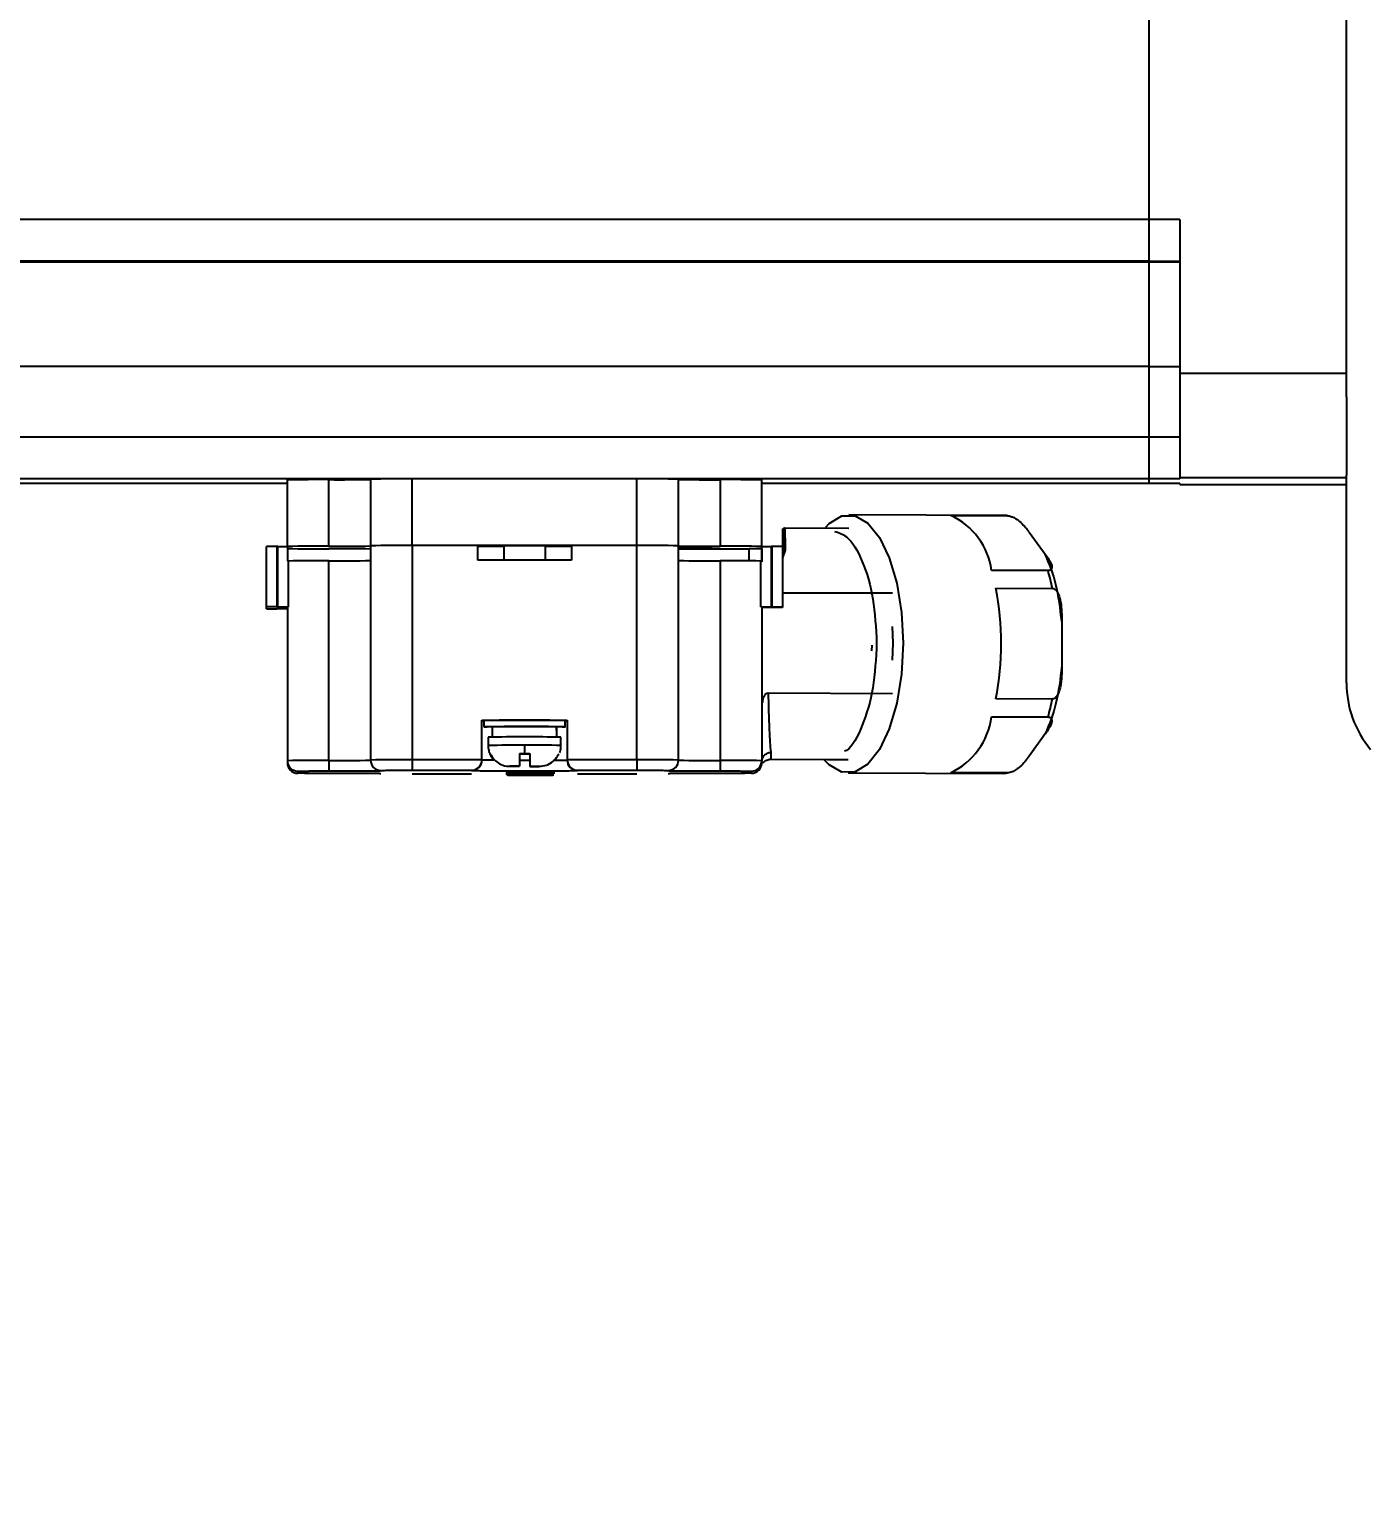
# Model space of a CAD drawing. Header units: millimetres. Extents: x 415 to 2018, y 500 to 823.
# Drawn here: x 1147.19 to 1153.63, y 707.58 to 714.65 of the extents above; entities that cross this region are included whole.
import ezdxf

# ---------------------------------------------------------------- set-up
doc = ezdxf.new("R2010")
doc.units = ezdxf.units.MM
doc.header["$PDSIZE"] = -1
doc.layers.get('Defpoints').update_dxf_attribs({"lineweight": 18})
doc.dimstyles.new('ISO-25', dxfattribs={"dimtxt": 2.5, "dimasz": 2.5, "dimexe": 1.25, "dimexo": 0.625, "dimtad": 1, "dimtoh": 1, "dimlfac": 10, "dimtxsty": 'Standard', "dimcen": 2.5, "dimadec": 0, "dimazin": 0, "dimtfac": 1, "dimtmove": 0, "dimatfit": 3, "dimfxl": 1, "dimarcsym": 0})

# ---------------------------------------------------------------- blocks, each defined once
blk = doc.blocks.new('*D61')
at = {"color": 0, "lineweight": -2}
for p, q in [((1155.0927, 764.1055), (1130.1176, 764.1055)), ((1131.3676, 761.6055), (1131.3676, 687.4273)), ((1153.7427, 684.9273), (1130.1176, 684.9273))]:
    blk.add_line(p, q, dxfattribs=at)
at = {"color": 0}
for points in [[(1130.951, 761.6055), (1131.7843, 761.6055), (1131.3676, 764.1055)], [(1130.951, 687.4273), (1131.7843, 687.4273), (1131.3676, 684.9273)]]:
    blk.add_solid(points, dxfattribs=at)
at = {"layer": 'Defpoints', "color": 0}
for p in [(1155.7177, 764.1055), (1131.3676, 684.9273), (1154.3677, 684.9273)]:
    blk.add_point(p, dxfattribs=at)
at = {"color": 0, "insert": (1129.4926, 724.5164), "char_height": 2.5, "width": 9.642857, "attachment_point": 5, "rotation": 90}
blk.add_mtext('\\A1;1021', dxfattribs=at)

msp = doc.modelspace()

# ---------------------------------------------------------------- linework, layer by layer
at = {"color": 161, "linetype": 'Continuous', "lineweight": 25, "true_color": 0x67adff}
for p, q in [((1153.5177, 712.8827), (1153.5177, 718.1099)), ((1152.5677, 717.2563), (1152.5677, 713.7364)), ((1152.5677, 713.7364), (1143.8377, 713.7364)), ((1152.5677, 713.7364), (1152.5677, 713.5351)), ((1152.7177, 713.7364), (1152.5677, 713.7364)), ((1152.7177, 713.7364), (1152.7177, 712.9964)), ((1152.5677, 713.5351), (1143.8377, 713.5351)), ((1143.8377, 713.533), (1152.5677, 713.533)), ((1152.5677, 713.5351), (1152.5677, 713.533)), ((1152.5677, 713.5351), (1152.7177, 713.5351)), ((1152.5677, 713.533), (1152.5677, 713.0298)), ((1152.5677, 713.533), (1152.7177, 713.533)), ((1152.5677, 713.0298), (1143.8377, 713.0298)), ((1152.5677, 713.0298), (1152.5677, 712.6898)), ((1152.5677, 713.0298), (1152.7177, 713.0298)), ((1152.7177, 712.9964), (1152.7177, 712.4932)), ((1152.7177, 712.9964), (1153.5177, 712.9964)), ((1153.5177, 712.8827), (1153.5177, 712.507)), ((1152.5677, 712.6898), (1143.8377, 712.6898)), ((1152.5677, 712.6898), (1152.5677, 712.4886)), ((1152.7177, 712.6898), (1152.5677, 712.6898)), ((1148.9653, 712.4886), (1143.8377, 712.4886)), ((1148.4277, 712.4662), (1145.9877, 712.4662)), ((1148.4277, 712.164), (1148.4277, 712.4839)), ((1148.6277, 712.1651), (1148.6277, 712.4851)), ((1148.8277, 712.4873), (1148.8277, 712.1674)), ((1149.0277, 712.1686), (1149.0277, 712.4886)), ((1150.1077, 712.4886), (1149.0277, 712.4886)), ((1150.1077, 712.1686), (1150.1077, 712.4886)), ((1152.5677, 712.4886), (1150.1702, 712.4886)), ((1150.3077, 712.1674), (1150.3077, 712.4873)), ((1150.5077, 712.4851), (1150.5077, 712.1651)), ((1150.7077, 712.164), (1150.7077, 712.4839)), ((1152.5677, 712.4662), (1150.7077, 712.4662)), ((1152.5677, 712.4886), (1152.5677, 712.4662)), ((1152.7177, 712.4886), (1152.5677, 712.4886)), ((1152.7177, 712.4662), (1152.5677, 712.4662)), ((1153.5177, 712.4932), (1152.7177, 712.4932)), ((1152.7177, 712.4932), (1152.7177, 712.4886)), ((1152.7177, 712.4662), (1152.7177, 712.4615)), ((1152.7177, 712.4615), (1153.5177, 712.4615)), ((1153.5177, 711.5084), (1153.5177, 712.507)), ((1150.8077, 712.2511), (1150.8077, 712.1386)), ((1151.1263, 712.251), (1150.8178, 712.2519)), ((1151.8696, 712.3133), (1151.1264, 712.3155)), ((1151.6168, 712.3124), (1151.8887, 712.3116)), ((1151.9925, 712.2323), (1152.0703, 712.1271)), ((1148.3277, 711.8736), (1148.3277, 712.1635)), ((1148.3777, 712.1639), (1148.3777, 711.8739)), ((1148.3828, 712.1639), (1148.3777, 712.1639)), ((1148.3828, 711.8739), (1148.3828, 712.1639)), ((1148.4277, 712.164), (1148.4277, 712.094)), ((1148.8277, 712.1674), (1148.8277, 711.1374)), ((1150.1077, 712.1686), (1149.0277, 712.1686)), ((1149.3427, 712.1686), (1149.0277, 712.1686)), ((1149.0277, 712.1686), (1149.0277, 711.1386)), ((1149.3427, 712.0986), (1149.3427, 712.1686)), ((1149.3427, 712.1653), (1149.4677, 712.1653)), ((1149.4677, 712.1677), (1149.4677, 712.0986)), ((1149.6677, 712.0986), (1149.6677, 712.1677)), ((1149.6677, 712.1653), (1149.7927, 712.1653)), ((1149.7927, 712.1686), (1149.7927, 712.0986)), ((1150.1077, 712.1686), (1149.7927, 712.1686)), ((1150.1077, 711.1386), (1150.1077, 712.1686)), ((1150.3077, 711.1374), (1150.3077, 712.1674)), ((1150.3077, 712.1514), (1150.6476, 712.153)), ((1150.6476, 712.1538), (1150.7076, 712.1538)), ((1150.6476, 712.0948), (1150.6476, 712.1538)), ((1150.7055, 712.1538), (1150.7077, 712.154)), ((1150.7077, 712.153), (1150.7076, 712.1538)), ((1150.7077, 712.094), (1150.7077, 712.164)), ((1150.7077, 712.153), (1150.7077, 712.0908)), ((1150.7527, 712.1639), (1150.7527, 711.8739)), ((1150.7577, 712.1639), (1150.7527, 712.1639)), ((1150.7577, 711.8739), (1150.7577, 712.1639)), ((1150.8077, 712.1635), (1150.8077, 711.8736)), ((1150.8202, 712.1467), (1150.8077, 712.1093)), ((1150.8092, 712.1167), (1150.8152, 712.1422)), ((1148.4318, 712.0941), (1148.4318, 711.8741)), ((1148.6277, 711.1352), (1148.6277, 712.0951)), ((1149.7927, 712.0986), (1149.3427, 712.0986)), ((1150.5077, 712.0951), (1150.5077, 711.1352)), ((1150.7037, 711.8741), (1150.7037, 712.0941)), ((1152.0835, 712.0481), (1151.8116, 712.0489)), ((1150.8077, 711.9419), (1151.3359, 711.9404)), ((1151.8326, 711.9634), (1152.1045, 711.9626)), ((1148.3277, 711.8643), (1148.3277, 711.8736)), ((1148.3777, 711.8739), (1148.3828, 711.8739)), ((1148.3828, 711.864), (1148.3777, 711.864)), ((1148.4277, 711.8739), (1148.4277, 711.1339)), ((1150.7077, 711.8739), (1150.7077, 711.1339)), ((1150.8077, 711.8699), (1150.7077, 711.8702)), ((1150.7527, 711.8739), (1150.7577, 711.8739)), ((1150.8077, 711.8736), (1150.8077, 711.8699)), ((1152.1498, 711.8027), (1152.1498, 711.5901)), ((1151.2362, 711.6897), (1151.2357, 711.6624)), ((1151.3359, 711.4563), (1150.7387, 711.4581)), ((1152.1045, 711.4304), (1151.8326, 711.4312)), ((1151.8116, 711.3451), (1152.0835, 711.3443)), ((1149.3627, 711.3286), (1149.7727, 711.3286)), ((1149.3627, 711.1386), (1149.3627, 711.3286)), ((1149.3627, 711.3271), (1149.3727, 711.3267)), ((1149.3727, 711.3271), (1149.3727, 711.2971)), ((1149.4127, 711.2971), (1149.4127, 711.2476)), ((1149.7207, 711.2971), (1149.7227, 711.2971)), ((1149.7627, 711.2971), (1149.7627, 711.3271)), ((1149.7627, 711.3267), (1149.7727, 711.3271)), ((1149.7727, 711.3286), (1149.7727, 711.1386)), ((1152.0703, 711.2635), (1151.9925, 711.1561)), ((1149.3927, 711.2471), (1149.3927, 711.2071)), ((1149.5677, 711.2082), (1149.5677, 711.1682)), ((1149.7427, 711.2071), (1149.7427, 711.2471)), ((1148.4277, 711.1339), (1148.4277, 711.124)), ((1148.6277, 711.1352), (1148.6277, 711.0848)), ((1148.8277, 711.1374), (1148.8277, 711.1364)), ((1149.0277, 711.1386), (1149.0277, 711.0883)), ((1149.3627, 711.1386), (1149.0277, 711.1386)), ((1149.3627, 711.1371), (1149.3627, 711.1386)), ((1149.4029, 711.167), (1149.4029, 711.1673)), ((1149.5427, 711.1682), (1149.5677, 711.1682)), ((1149.5427, 711.1682), (1149.5427, 711.1076)), ((1149.5677, 711.1661), (1149.5427, 711.1661)), ((1149.5677, 711.1682), (1149.5927, 711.1682)), ((1149.5927, 711.1661), (1149.5677, 711.1661)), ((1149.5927, 711.1682), (1149.5927, 711.1076)), ((1149.7325, 711.1673), (1149.7325, 711.167)), ((1150.1077, 711.1386), (1149.7727, 711.1386)), ((1149.7727, 711.1386), (1149.7727, 711.1371)), ((1150.1077, 711.1386), (1150.1077, 711.0883)), ((1150.3077, 711.1364), (1150.3077, 711.1374)), ((1150.5077, 711.1352), (1150.5077, 711.0848)), ((1150.7077, 711.128), (1150.7077, 711.1339)), ((1150.7077, 711.124), (1150.7077, 711.1251)), ((1150.7506, 711.175), (1150.7512, 711.1411)), ((1150.7514, 711.1411), (1151.0233, 711.1403)), ((1151.0238, 711.1403), (1151.123, 711.14)), ((1148.4777, 711.074), (1148.4777, 711.0839)), ((1148.8777, 711.0864), (1148.8777, 711.0874)), ((1149.0277, 711.0883), (1149.3127, 711.0883)), ((1149.3127, 711.0696), (1149.0277, 711.0696)), ((1149.3127, 711.0883), (1149.3127, 711.0871)), ((1149.4868, 711.0759), (1149.4824, 711.0758)), ((1149.4824, 711.0658), (1149.4824, 711.0758)), ((1149.487, 711.083), (1149.4868, 711.083)), ((1149.4868, 711.083), (1149.4868, 711.073)), ((1149.7037, 711.073), (1149.4868, 711.073)), ((1149.4868, 711.073), (1149.4868, 711.0727)), ((1149.4868, 711.0727), (1149.6286, 711.0727)), ((1149.4868, 711.0727), (1149.4868, 711.0719)), ((1149.4868, 711.0719), (1149.4868, 711.0718)), ((1149.4868, 711.0718), (1149.704, 711.0718)), ((1149.7037, 711.0678), (1149.4868, 711.0678)), ((1149.4868, 711.0678), (1149.4868, 711.0675)), ((1149.4868, 711.0675), (1149.6286, 711.0675)), ((1149.4868, 711.0668), (1149.4868, 711.0667)), ((1149.4868, 711.0667), (1149.704, 711.0667)), ((1149.4869, 711.0645), (1149.4869, 711.064)), ((1149.4869, 711.064), (1149.5247, 711.064)), ((1149.7039, 711.0835), (1149.487, 711.0835)), ((1149.487, 711.0735), (1149.487, 711.0835)), ((1149.7039, 711.0735), (1149.487, 711.0735)), ((1149.487, 711.0735), (1149.487, 711.0732)), ((1149.487, 711.0732), (1149.7039, 711.0732)), ((1149.487, 711.0679), (1149.7039, 711.0686)), ((1149.5274, 711.0684), (1149.487, 711.0682)), ((1149.487, 711.0682), (1149.487, 711.0679)), ((1149.4871, 711.0695), (1149.4871, 711.0696)), ((1149.6286, 711.0727), (1149.4934, 711.072)), ((1149.4934, 711.072), (1149.4934, 711.0727)), ((1149.6286, 711.0675), (1149.4934, 711.0669)), ((1149.5427, 711.1073), (1149.497, 711.1073)), ((1149.5427, 711.107), (1149.497, 711.107)), ((1149.7039, 711.0703), (1149.5009, 711.0697)), ((1149.5156, 711.0652), (1149.5453, 711.0654)), ((1149.5247, 711.064), (1149.5247, 711.0645)), ((1149.5274, 711.0691), (1149.5274, 711.0684)), ((1149.5677, 711.0689), (1149.5274, 711.0691)), ((1149.5382, 711.0695), (1149.7039, 711.07)), ((1149.7039, 711.0691), (1149.5382, 711.0695)), ((1149.5427, 711.1073), (1149.5427, 711.1076)), ((1149.5427, 711.107), (1149.5427, 711.1067)), ((1149.5526, 711.0718), (1149.5526, 711.0706)), ((1149.5677, 711.0685), (1149.5677, 711.0689)), ((1149.6535, 711.0687), (1149.5677, 711.0685)), ((1149.5735, 711.0721), (1149.6945, 711.0727)), ((1149.704, 711.0721), (1149.5735, 711.0721)), ((1149.5735, 711.0669), (1149.6945, 711.0676)), ((1149.704, 711.0669), (1149.5735, 711.0669)), ((1149.5752, 711.0649), (1149.5752, 711.064)), ((1149.5752, 711.064), (1149.6156, 711.064)), ((1149.5927, 711.1073), (1149.5927, 711.1076)), ((1149.5927, 711.1073), (1149.6384, 711.1073)), ((1149.5927, 711.1073), (1149.5927, 711.107)), ((1149.5927, 711.107), (1149.6384, 711.107)), ((1149.6156, 711.064), (1149.6156, 711.0649)), ((1149.6465, 711.0654), (1149.6743, 711.0653)), ((1149.7039, 711.0686), (1149.6535, 711.0687)), ((1149.666, 711.0645), (1149.666, 711.064)), ((1149.666, 711.064), (1149.7039, 711.064)), ((1149.669, 711.0715), (1149.669, 711.0718)), ((1149.669, 711.0697), (1149.669, 711.0707)), ((1149.7037, 711.0732), (1149.7037, 711.073)), ((1149.7037, 711.0728), (1149.7037, 711.073)), ((1149.7037, 711.0677), (1149.7037, 711.0678)), ((1149.7039, 711.0835), (1149.7039, 711.0735)), ((1149.704, 711.0821), (1149.7039, 711.0821)), ((1149.7039, 711.0732), (1149.7039, 711.0735)), ((1149.7039, 711.0707), (1149.7039, 711.0703)), ((1149.7039, 711.07), (1149.7039, 711.0703)), ((1149.7039, 711.0688), (1149.7039, 711.0691)), ((1149.7039, 711.064), (1149.7039, 711.0645)), ((1149.704, 711.0721), (1149.704, 711.0821)), ((1149.7084, 711.081), (1149.704, 711.0811)), ((1149.7084, 711.0758), (1149.704, 711.0759)), ((1149.704, 711.0718), (1149.704, 711.0721)), ((1149.704, 711.0667), (1149.704, 711.0669)), ((1149.7084, 711.081), (1149.7084, 711.071)), ((1149.8227, 711.0883), (1150.1077, 711.0883)), ((1149.8227, 711.0871), (1149.8227, 711.0883)), ((1150.1077, 711.0696), (1149.8227, 711.0696)), ((1150.2577, 711.0874), (1150.2577, 711.0864)), ((1150.6577, 711.0839), (1150.6577, 711.074)), ((1151.1228, 711.0755), (1151.866, 711.0733)), ((1151.8887, 711.0756), (1151.6168, 711.0764))]:
    msp.add_line(p, q, dxfattribs=at)
for points in [[(1151.0149, 712.257), (1151.0317, 712.2739), (1151.093, 712.3105), (1151.1562, 712.3114), (1151.2175, 712.2764), (1151.2735, 712.2077), (1151.3207, 712.1093), (1151.3566, 711.9868), (1151.379, 711.8473), (1151.3866, 711.699)], [(1149.4677, 712.1665), (1149.443, 712.1668), (1149.4327, 712.1671), (1149.443, 712.1674), (1149.4723, 712.1677), (1149.516, 712.1679), (1149.5677, 712.168), (1149.6194, 712.1679), (1149.6632, 712.1677), (1149.6924, 712.1674), (1149.7027, 712.1671)], [(1149.7027, 712.1671), (1149.6924, 712.1668), (1149.6677, 712.1665)], [(1150.3077, 712.1633), (1150.3381, 712.1633), (1150.4062, 712.163), (1150.4517, 712.1625), (1150.4677, 712.162), (1150.4517, 712.1615), (1150.4062, 712.1611), (1150.3381, 712.1608), (1150.3077, 712.1607)], [(1151.3359, 711.6175), (1151.3387, 711.6984), (1151.3359, 711.7792)], [(1151.3866, 711.699), (1151.379, 711.5506), (1151.3566, 711.4105), (1151.3207, 711.287), (1151.2735, 711.1873), (1151.2175, 711.117), (1151.1562, 711.0804), (1151.093, 711.0796), (1151.0317, 711.1145), (1151.0066, 711.1403)], [(1149.3727, 711.2971), (1149.3876, 711.2976), (1149.4298, 711.298), (1149.4931, 711.2983), (1149.5677, 711.2984), (1149.6423, 711.2983), (1149.7056, 711.298), (1149.7479, 711.2976), (1149.7627, 711.2971), (1149.7479, 711.2966), (1149.7208, 711.2963)], [(1149.4127, 711.2964), (1149.3876, 711.2966), (1149.3727, 711.2971)], [(1149.4199, 711.1362), (1149.3783, 711.1366), (1149.3627, 711.1371)], [(1149.5927, 711.1358), (1149.5677, 711.1358), (1149.5427, 711.1358)]]:
    msp.add_lwpolyline(points, dxfattribs=at)
for centre, radius, start, end in [((1148.5778, 704.5861), 7.8992, 89.6379, 91.08865), ((1148.6778, 720.3566), 7.8716, 269.63536, 271.09119), ((1148.9777, 704.602), 7.8868, 89.63677, 91.08979), ((1150.1577, 704.6017), 7.8871, 88.91024, 90.36321), ((1150.4576, 720.3563), 7.8714, 268.90879, 270.36466), ((1150.5576, 704.5862), 7.8991, 88.91135, 90.3621), ((1151.4779, 712.0059), 0.3365, 7.34368, 65.61263), ((1151.8692, 712.2013), 0.112, 79.97676, 89.80356), ((1148.3653, 710.1751), 1.9888, 89.64341, 91.08398), ((1148.3884, 716.4216), 4.2578, 269.92359, 270.52847), ((1148.5778, 704.2661), 7.8992, 89.6379, 91.08865), ((1148.5777, 720.0397), 7.8871, 268.91024, 270.36321), ((1148.6778, 720.0366), 7.8716, 269.63536, 271.09119), ((1148.6777, 704.2658), 7.8871, 88.91024, 90.36321), ((1148.9777, 704.282), 7.8868, 89.63677, 91.08979), ((1150.1577, 704.2817), 7.8871, 88.91024, 90.36321), ((1150.4576, 720.0363), 7.8714, 268.90879, 270.36466), ((1150.4577, 704.266), 7.8868, 89.63678, 91.08978), ((1150.5576, 704.2662), 7.8991, 88.91135, 90.3621), ((1150.5161, 735.9508), 23.798, 269.97986, 270.31671), ((1150.747, 716.4218), 4.2579, 269.47154, 270.0764), ((1150.7701, 710.1752), 1.9887, 88.91601, 90.35657), ((1148.4249, 712.3565), 0.2625, 270.61507, 271.49737), ((1148.5908, 700.3079), 11.7873, 89.82043, 90.77297), ((1148.6776, 719.9942), 7.8992, 269.6379, 271.08865), ((1150.4578, 719.9939), 7.8989, 268.91133, 270.36211), ((1150.5447, 700.3079), 11.7873, 89.22703, 90.17957), ((1150.7105, 712.3569), 0.2629, 268.50331, 269.38425), ((1151.0969, 711.7613), 1.0275, 11.29963, 16.21339), ((1150.4591, 711.6973), 1.399, 349.03613, 10.96387), ((1148.3652, 709.9008), 1.9731, 89.6377, 91.08969), ((1148.3653, 713.8527), 1.9888, 268.91602, 270.35659), ((1148.3921, 714.8148), 2.941, 269.81904, 270.77349), ((1148.388, 707.4893), 4.3747, 89.47962, 90.06833), ((1148.4313, 711.8485), 0.0256, 89.05413, 98.11958), ((1150.7041, 711.8486), 0.0256, 81.87253, 90.95376), ((1150.7434, 714.8148), 2.941, 269.22651, 270.18096), ((1154.0177, 711.5084), 0.5, 180, 219.80557), ((1151.0777, 711.6345), 1.0469, 343.90468, 348.75774), ((1151.4659, 711.3907), 0.3487, 295.64792, 352.48317), ((1149.5677, 700.9949), 10.3341, 88.91879, 91.08121), ((1149.572, 701.129), 10.1694, 89.16205, 90.89727), ((1149.5677, 700.1315), 11.117, 89.09803, 90.90197), ((1149.5239, 704.3121), 6.8963, 89.63597, 91.08997), ((1149.6261, 706.6246), 4.584, 88.54279, 90.7303), ((1148.5777, 703.2482), 7.8871, 89.63679, 91.08976), ((1148.4777, 711.1339), 0.05, 180.0008, 270), ((1148.4777, 711.124), 0.05, 180.00009, 270.00162), ((1148.6777, 719.0267), 7.8917, 269.63722, 271.08933), ((1148.9778, 703.2399), 7.8989, 89.63788, 91.08867), ((1148.8777, 711.1374), 0.05, 179.99744, 270.00256), ((1148.8777, 711.1364), 0.05, 180.00083, 270), ((1149.3127, 711.1371), 0.05, 269.99912, 359.99565), ((1149.7056, 713.5357), 2.3995, 270.11096, 271.60279), ((1149.8227, 711.1371), 0.05, 180.00083, 270.00259), ((1150.1576, 703.2396), 7.8992, 88.91135, 90.3621), ((1150.2577, 711.1374), 0.05, 269.99741, 0.00088), ((1150.2577, 711.1364), 0.05, 270.00081, 0.00072), ((1150.4577, 719.0265), 7.8915, 268.91065, 270.3628), ((1150.5577, 703.2483), 7.887, 88.91023, 90.36322), ((1150.6577, 711.1339), 0.05, 270.0008, 0.0024), ((1150.6577, 711.124), 0.05, 270.00009, 0.00027), ((1149.4984, 711.5186), 0.4492, 268.55719, 270.31588), ((1149.6794, 711.8657), 0.8005, 269.6358, 272.07679), ((1151.8662, 711.1858), 0.1125, 269.87382, 281.55627)]:
    msp.add_arc(centre, radius, start, end, dxfattribs=at)
for centre, major_axis, ratio, start_param, end_param in [((1149.5677, 711.2471), (0, 0.311), 0.49843, 4.712389, 4.874387), ((1149.5677, 711.2971), (0, 0.311), 0.49843, 4.631912, 4.712389), ((1149.3127, 711.1383), (0.0355, 0.0355), 0.993679, 3.930161, 5.500958), ((1149.8227, 711.1383), (-0.0355, 0.0355), 0.993679, 0.782228, 2.353024)]:
    msp.add_ellipse(centre, major_axis=major_axis, ratio=ratio, start_param=start_param, end_param=end_param, dxfattribs=at)
for points, knots in [([(1150.8177, 712.2518), (1150.8171, 712.2518), (1150.8158, 712.2518), (1150.8136, 712.2511), (1150.8123, 712.2502), (1150.8116, 712.2498)], [0, 0, 0, 0, 0.001725041, 0.004117019, 0.006583203, 0.006583203, 0.006583203, 0.006583203]), ([(1150.8152, 712.1422), (1150.8156, 712.1737), (1150.8164, 712.2369), (1150.8173, 712.2469), (1150.8177, 712.2519)], [0, 0, 0, 0, 0.0548554, 0.1097654, 0.1097654, 0.1097654, 0.1097654]), ([(1150.8177, 712.2519), (1150.8182, 712.2477), (1150.8191, 712.2393), (1150.8198, 712.1776), (1150.8202, 712.1467)], [0, 0, 0, 0, 0.0525927, 0.1051896, 0.1051896, 0.1051896, 0.1051896]), ([(1151.8887, 712.3116), (1151.8912, 712.3114), (1151.8967, 712.3111), (1151.9074, 712.3081), (1151.923, 712.3013), (1151.9546, 712.2798), (1151.9752, 712.2554), (1151.9897, 712.2362), (1151.9925, 712.2323)], [0, 0, 0, 0, 0.005885, 0.0130813, 0.0243529, 0.0463539, 0.1169467, 0.1344271, 0.1344271, 0.1344271, 0.1344271]), ([(1151.0573, 712.2364), (1151.0768, 712.2307), (1151.127, 712.2158), (1151.1946, 712.0991), (1151.2491, 711.9174), (1151.2562, 711.7718), (1151.2597, 711.699)], [0, 0, 0, 0, 0.1059245, 0.2731964, 0.4395005, 0.6060833, 0.6060833, 0.6060833, 0.6060833]), ([(1150.8202, 712.1467), (1150.8195, 712.1468), (1150.8181, 712.1471), (1150.8159, 712.1469), (1150.8136, 712.1464), (1150.8115, 712.1453), (1150.8098, 712.1439), (1150.8086, 712.1422), (1150.8078, 712.1404), (1150.8078, 712.1392), (1150.8077, 712.1386)], [0, 0, 0, 0, 0.0019256, 0.00400808, 0.00621147, 0.0084803, 0.01074727, 0.01295067, 0.01503338, 0.01695957, 0.01695957, 0.01695957, 0.01695957]), ([(1152.0703, 712.1271), (1152.0824, 712.1104), (1152.0973, 712.0899), (1152.103, 712.0661), (1152.1019, 712.0569), (1152.0963, 712.0511), (1152.0907, 712.0485), (1152.0855, 712.0482), (1152.0835, 712.0481)], [0, 0, 0, 0, 0.05594831, 0.06872013, 0.0835633, 0.08955006, 0.09559253, 0.09943446, 0.09943446, 0.09943446, 0.09943446]), ([(1152.1498, 711.8027), (1152.1424, 711.8648), (1152.1276, 711.989), (1152.0894, 712.0811), (1152.0703, 712.1271)], [0, 0, 0, 0, 0.1677975, 0.3355943, 0.3355943, 0.3355943, 0.3355943]), ([(1152.1045, 711.9626), (1152.1068, 711.9623), (1152.1121, 711.9616), (1152.1206, 711.9557), (1152.1311, 711.9418), (1152.147, 711.8986), (1152.1495, 711.8492), (1152.1497, 711.8104), (1152.1498, 711.8027)], [0, 0, 0, 0, 0.0077067, 0.0171315, 0.0318913, 0.0607043, 0.1531501, 0.1760411, 0.1760411, 0.1760411, 0.1760411]), ([(1150.7577, 711.8739), (1150.7643, 711.8739), (1150.7774, 711.8739), (1150.7939, 711.8738), (1150.8055, 711.8737), (1150.807, 711.8736), (1150.8077, 711.8736)], [0, 0, 0, 0, 0.01249997, 0.02500077, 0.03750159, 0.05000218, 0.05000218, 0.05000218, 0.05000218]), ([(1151.2597, 711.699), (1151.2562, 711.6254), (1151.2492, 711.4789), (1151.194, 711.3001), (1151.1419, 711.1955), (1151.1088, 711.1808), (1151.1058, 711.1794)], [0, 0, 0, 0, 0.1803899, 0.3594464, 0.5388122, 0.5565756, 0.5565756, 0.5565756, 0.5565756]), ([(1152.1498, 711.5901), (1152.1424, 711.5277), (1152.1276, 711.4031), (1152.0894, 711.31), (1152.0703, 711.2635)], [0, 0, 0, 0, 0.1688321, 0.3376647, 0.3376647, 0.3376647, 0.3376647]), ([(1152.1498, 711.5901), (1152.1495, 711.5563), (1152.1492, 711.5149), (1152.1373, 711.4667), (1152.1294, 711.4482), (1152.1195, 711.4364), (1152.1119, 711.4312), (1152.1065, 711.4306), (1152.1045, 711.4304)], [0, 0, 0, 0, 0.0989503, 0.1215377, 0.1477889, 0.1583771, 0.1690643, 0.1758583, 0.1758583, 0.1758583, 0.1758583]), ([(1150.7387, 711.4581), (1150.7365, 711.4579), (1150.732, 711.4574), (1150.7252, 711.453), (1150.7178, 711.4438), (1150.7118, 711.4302), (1150.711, 711.4192), (1150.7106, 711.4144)], [0, 0, 0, 0, 0.00707392, 0.01413801, 0.02461458, 0.04275006, 0.05664886, 0.05664886, 0.05664886, 0.05664886]), ([(1150.7387, 711.4581), (1150.7394, 711.4267), (1150.7408, 711.3616), (1150.7445, 711.253), (1150.7482, 711.206), (1150.7506, 711.175)], [0, 0, 0, 0, 0.0682856, 0.1416717, 0.2834128, 0.2834128, 0.2834128, 0.2834128]), ([(1152.0835, 711.3443), (1152.0858, 711.3441), (1152.0908, 711.3438), (1152.0971, 711.3408), (1152.1026, 711.3338), (1152.1027, 711.3119), (1152.0871, 711.287), (1152.0731, 711.2674), (1152.0703, 711.2635)], [0, 0, 0, 0, 0.0044203, 0.0098253, 0.0182911, 0.0348159, 0.0878374, 0.1009671, 0.1009671, 0.1009671, 0.1009671]), ([(1149.3927, 711.2071), (1149.3932, 711.1996), (1149.3942, 711.1842), (1149.4029, 711.1624), (1149.4112, 711.1479), (1149.4172, 711.1421), (1149.4176, 711.1418)], [0, 0, 0, 0, 0.02290529, 0.04666849, 0.07009535, 0.07138892, 0.07138892, 0.07138892, 0.07138892]), ([(1149.736, 711.1735), (1149.7375, 711.1772), (1149.742, 711.188), (1149.7424, 711.1995), (1149.7427, 711.2071)], [0, 0, 0, 0, 0.011785, 0.03450603, 0.03450603, 0.03450603, 0.03450603]), ([(1149.4029, 711.1673), (1149.4085, 711.1575), (1149.4196, 711.1378), (1149.4474, 711.1175), (1149.4745, 711.1083), (1149.4914, 711.1075), (1149.497, 711.1073)], [0, 0, 0, 0, 0.0335858, 0.0671611, 0.1010111, 0.117912, 0.117912, 0.117912, 0.117912]), ([(1149.6384, 711.1073), (1149.6503, 711.1084), (1149.674, 711.1106), (1149.7051, 711.1285), (1149.7237, 711.1494), (1149.7306, 711.1635), (1149.7325, 711.1673)], [0, 0, 0, 0, 0.0354199, 0.0709039, 0.1051053, 0.1178939, 0.1178939, 0.1178939, 0.1178939]), ([(1150.7077, 711.1251), (1150.7062, 711.1173), (1150.7029, 711.1001), (1150.706, 711.1182), (1150.7077, 711.128)], [0, 0, 0, 0, 0.0163244, 0.0358201, 0.0358201, 0.0358201, 0.0358201]), ([(1150.7077, 711.128), (1150.7083, 711.1335), (1150.7095, 711.1448), (1150.7191, 711.1597), (1150.7334, 711.1709), (1150.745, 711.1736), (1150.7506, 711.175)], [0, 0, 0, 0, 0.01675119, 0.03462903, 0.05250493, 0.06925544, 0.06925544, 0.06925544, 0.06925544]), ([(1150.7133, 711.1237), (1150.716, 711.1265), (1150.7213, 711.1318), (1150.7311, 711.1372), (1150.7412, 711.1405), (1150.7481, 711.1409), (1150.7514, 711.1411)], [0, 0, 0, 0, 0.01142633, 0.02256896, 0.03317773, 0.04307394, 0.04307394, 0.04307394, 0.04307394]), ([(1151.9925, 711.1561), (1151.9799, 711.1391), (1151.9645, 711.1182), (1151.9349, 711.0939), (1151.9202, 711.0845), (1151.906, 711.0786), (1151.8965, 711.0759), (1151.8909, 711.0757), (1151.8887, 711.0756)], [0, 0, 0, 0, 0.0761633, 0.0935497, 0.1137557, 0.1219054, 0.1301314, 0.135361, 0.135361, 0.135361, 0.135361]), ([(1148.4777, 711.0839), (1148.4797, 711.084), (1148.4828, 711.0842), (1148.5015, 711.0844), (1148.5209, 711.0846), (1148.5448, 711.0847), (1148.5797, 711.0848), (1148.6088, 711.0848), (1148.6277, 711.0848)], [0, 0, 0, 0, 0.0359183, 0.0554439, 0.075004, 0.0945295, 0.1140896, 0.1500083, 0.1500083, 0.1500083, 0.1500083]), ([(1148.6277, 711.073), (1148.6088, 711.0731), (1148.5797, 711.0731), (1148.5448, 711.0732), (1148.5209, 711.0733), (1148.5015, 711.0735), (1148.4828, 711.0737), (1148.4797, 711.0739), (1148.4777, 711.074)], [0, 0, 0, 0, 0.0359187, 0.055444, 0.0750043, 0.09453, 0.11409, 0.1500083, 0.1500083, 0.1500083, 0.1500083]), ([(1148.6277, 711.0848), (1148.6592, 711.0849), (1148.7077, 711.0849), (1148.7659, 711.0851), (1148.8057, 711.0853), (1148.838, 711.0855), (1148.8692, 711.0859), (1148.8744, 711.0862), (1148.8777, 711.0864)], [0, 0, 0, 0, 0.0598642, 0.092418, 0.1250073, 0.1575618, 0.1901501, 0.2500143, 0.2500143, 0.2500143, 0.2500143]), ([(1148.8777, 711.0715), (1148.8744, 711.0717), (1148.8692, 711.072), (1148.838, 711.0723), (1148.8057, 711.0726), (1148.766, 711.0728), (1148.7077, 711.073), (1148.6592, 711.073), (1148.6277, 711.073)], [0, 0, 0, 0, 0.0598643, 0.0924186, 0.1250069, 0.1575614, 0.1901501, 0.2500143, 0.2500143, 0.2500143, 0.2500143]), ([(1148.8777, 711.0874), (1148.8797, 711.0875), (1148.8828, 711.0877), (1148.9015, 711.0879), (1148.9209, 711.0881), (1148.9448, 711.0882), (1148.9797, 711.0883), (1149.0088, 711.0883), (1149.0277, 711.0883)], [0, 0, 0, 0, 0.0359186, 0.0554444, 0.0750046, 0.0945301, 0.1140904, 0.1500083, 0.1500083, 0.1500083, 0.1500083]), ([(1149.3127, 711.0871), (1149.3161, 711.0869), (1149.3214, 711.0866), (1149.3532, 711.0862), (1149.3861, 711.086), (1149.4267, 711.0858), (1149.4861, 711.0856), (1149.5677, 711.0855), (1149.6493, 711.0856), (1149.7087, 711.0858), (1149.7493, 711.086), (1149.7822, 711.0862), (1149.814, 711.0866), (1149.8193, 711.0869), (1149.8227, 711.0871)], [0, 0, 0, 0, 0.0610615, 0.0942674, 0.1275074, 0.1607133, 0.193953, 0.2550144, 0.3160757, 0.3492815, 0.3825221, 0.4157277, 0.448968, 0.5100295, 0.5100295, 0.5100295, 0.5100295]), ([(1149.4868, 711.0812), (1149.4868, 711.0812), (1149.4801, 711.0811), (1149.4814, 711.081), (1149.4827, 711.0809)], [0, 0, 0, 0, 0.000031102, 0.006070796, 0.006070796, 0.006070796, 0.006070796]), ([(1149.4824, 711.0658), (1149.4836, 711.0659), (1149.486, 711.0661), (1149.51, 711.0663), (1149.5477, 711.0665), (1149.5929, 711.0665), (1149.6389, 711.0665), (1149.6783, 711.0663), (1149.7044, 711.0661), (1149.707, 711.0659), (1149.7084, 711.0658)], [0, 0, 0, 0, 0.0296174, 0.0562146, 0.082903, 0.1115959, 0.1409098, 0.1688123, 0.1962734, 0.2260535, 0.2260535, 0.2260535, 0.2260535]), ([(1149.4824, 711.0658), (1149.4841, 711.0657), (1149.4871, 711.0655), (1149.507, 711.0653), (1149.5156, 711.0652)], [0, 0, 0, 0, 0.01889486, 0.03321266, 0.03321266, 0.03321266, 0.03321266]), ([(1149.4827, 711.0709), (1149.4829, 711.071), (1149.4832, 711.0712), (1149.5024, 711.0714), (1149.535, 711.0716), (1149.5769, 711.0717), (1149.6225, 711.0717), (1149.6618, 711.0716), (1149.6891, 711.0714), (1149.7056, 711.0712), (1149.7074, 711.071), (1149.7084, 711.071)], [0, 0, 0, 0, 0.0278849, 0.0531145, 0.0780911, 0.1044254, 0.1325992, 0.1613507, 0.1809101, 0.2017668, 0.2257059, 0.2257059, 0.2257059, 0.2257059]), ([(1149.7084, 711.071), (1149.7078, 711.0709), (1149.7066, 711.0708), (1149.6958, 711.0706), (1149.6757, 711.0704), (1149.6422, 711.0703), (1149.5981, 711.0702), (1149.554, 711.0703), (1149.5162, 711.0704), (1149.4895, 711.0706), (1149.4851, 711.0708), (1149.4827, 711.0709)], [0, 0, 0, 0, 0.0199761, 0.0387186, 0.0570521, 0.0851153, 0.1144523, 0.1436819, 0.1710504, 0.1975158, 0.2256913, 0.2256913, 0.2256913, 0.2256913]), ([(1149.4868, 711.0719), (1149.487, 711.072), (1149.4872, 711.072), (1149.4892, 711.072), (1149.4918, 711.072), (1149.4934, 711.072)], [0, 0, 0, 0, 0.00189255, 0.003721742, 0.006553121, 0.006553121, 0.006553121, 0.006553121]), ([(1149.4868, 711.0668), (1149.487, 711.0668), (1149.4872, 711.0668), (1149.4892, 711.0668), (1149.4918, 711.0669), (1149.4934, 711.0669)], [0, 0, 0, 0, 0.001900877, 0.003729291, 0.006553122, 0.006553122, 0.006553122, 0.006553122]), ([(1149.4869, 711.0645), (1149.4871, 711.0646), (1149.4876, 711.0647), (1149.4929, 711.0648), (1149.5029, 711.065), (1149.5216, 711.0651), (1149.5539, 711.0651), (1149.5803, 711.0651), (1149.5954, 711.0651)], [0, 0, 0, 0, 0.0184217, 0.0334106, 0.0461191, 0.0581789, 0.0797924, 0.1085023, 0.1085023, 0.1085023, 0.1085023]), ([(1149.4871, 711.0696), (1149.4873, 711.0696), (1149.4878, 711.0696), (1149.4921, 711.0697), (1149.4976, 711.0697), (1149.5009, 711.0697)], [0, 0, 0, 0, 0.00399513, 0.00784787, 0.01383269, 0.01383269, 0.01383269, 0.01383269]), ([(1149.497, 711.1073), (1149.4992, 711.1073), (1149.5036, 711.1074), (1149.5143, 711.1075), (1149.5273, 711.1075), (1149.5376, 711.1076), (1149.5427, 711.1076)], [0, 0, 0, 0, 0.01139321, 0.02285467, 0.03424959, 0.04571201, 0.04571201, 0.04571201, 0.04571201]), ([(1149.5427, 711.1067), (1149.5376, 711.1067), (1149.5273, 711.1067), (1149.5143, 711.1068), (1149.5035, 711.1069), (1149.4992, 711.1069), (1149.497, 711.107)], [0, 0, 0, 0, 0.01140647, 0.0228608, 0.03425828, 0.04572542, 0.04572542, 0.04572542, 0.04572542]), ([(1149.7039, 711.0688), (1149.666, 711.0689), (1149.5983, 711.0691), (1149.5306, 711.0693), (1149.5008, 711.0693)], [0, 0, 0, 0, 0.1136941, 0.2030262, 0.2030262, 0.2030262, 0.2030262]), ([(1149.5526, 711.0706), (1149.5473, 711.0706), (1149.5364, 711.0707), (1149.5254, 711.0708), (1149.521, 711.0709), (1149.5233, 711.0711), (1149.5347, 711.0712), (1149.5524, 711.0713), (1149.5795, 711.0714), (1149.6087, 711.0714), (1149.6348, 711.0713), (1149.645, 711.0713), (1149.65, 711.0713)], [0, 0, 0, 0, 0.0126782, 0.0261315, 0.0417938, 0.0603603, 0.0758351, 0.0901671, 0.1044714, 0.1324124, 0.1455793, 0.1581466, 0.1581466, 0.1581466, 0.1581466]), ([(1149.6672, 711.0658), (1149.6668, 711.0658), (1149.6659, 711.0659), (1149.6584, 711.066), (1149.6462, 711.0661), (1149.6298, 711.0662), (1149.6105, 711.0662), (1149.5897, 711.0662), (1149.5686, 711.0662), (1149.5495, 711.0662), (1149.5345, 711.0661), (1149.5246, 711.0659), (1149.5236, 711.0658), (1149.523, 711.0658)], [0, 0, 0, 0, 0.0132907, 0.0255507, 0.0374124, 0.0495131, 0.0620845, 0.0751609, 0.0885549, 0.1020117, 0.1143212, 0.127896, 0.1441669, 0.1441669, 0.1441669, 0.1441669]), ([(1149.523, 711.0658), (1149.5244, 711.0657), (1149.5268, 711.0656), (1149.5397, 711.0655), (1149.5453, 711.0654)], [0, 0, 0, 0, 0.01263362, 0.02229756, 0.02229756, 0.02229756, 0.02229756]), ([(1149.5247, 711.0645), (1149.5249, 711.0645), (1149.5252, 711.0646), (1149.5294, 711.0647), (1149.5389, 711.0648), (1149.5554, 711.0648), (1149.5682, 711.0649), (1149.5752, 711.0649)], [0, 0, 0, 0, 0.01073561, 0.0197869, 0.02790904, 0.03820515, 0.05044372, 0.05044372, 0.05044372, 0.05044372]), ([(1149.65, 711.0713), (1149.6552, 711.0712), (1149.666, 711.0711), (1149.6701, 711.071), (1149.6675, 711.0708), (1149.655, 711.0707), (1149.6341, 711.0706), (1149.6081, 711.0705), (1149.5793, 711.0705), (1149.5615, 711.0706), (1149.5526, 711.0706)], [0, 0, 0, 0, 0.0156741, 0.032393, 0.0495179, 0.0651238, 0.0811564, 0.0983267, 0.1166949, 0.1352753, 0.1352753, 0.1352753, 0.1352753]), ([(1149.5927, 711.1076), (1149.5978, 711.1076), (1149.6081, 711.1075), (1149.6211, 711.1075), (1149.6319, 711.1074), (1149.6363, 711.1073), (1149.6384, 711.1073)], [0, 0, 0, 0, 0.01140674, 0.02286136, 0.03425911, 0.04572692, 0.04572692, 0.04572692, 0.04572692]), ([(1149.6384, 711.107), (1149.6362, 711.1069), (1149.6319, 711.1069), (1149.6211, 711.1068), (1149.6082, 711.1067), (1149.5979, 711.1067), (1149.5927, 711.1067)], [0, 0, 0, 0, 0.01139457, 0.02285681, 0.03425308, 0.04571648, 0.04571648, 0.04571648, 0.04571648]), ([(1149.5954, 711.0651), (1149.6084, 711.0651), (1149.6317, 711.0651), (1149.6632, 711.0651), (1149.6852, 711.065), (1149.6972, 711.0648), (1149.7031, 711.0647), (1149.7036, 711.0646), (1149.7039, 711.0645)], [0, 0, 0, 0, 0.0248901, 0.0443532, 0.0606719, 0.07381, 0.0892986, 0.1085036, 0.1085036, 0.1085036, 0.1085036]), ([(1149.6156, 711.0649), (1149.6216, 711.0649), (1149.6328, 711.0648), (1149.6479, 711.0648), (1149.6596, 711.0647), (1149.6654, 711.0646), (1149.6658, 711.0646), (1149.666, 711.0645)], [0, 0, 0, 0, 0.01056046, 0.01966398, 0.02779443, 0.03803232, 0.05047317, 0.05047317, 0.05047317, 0.05047317]), ([(1149.6465, 711.0654), (1149.6531, 711.0655), (1149.665, 711.0656), (1149.6665, 711.0657), (1149.6672, 711.0658)], [0, 0, 0, 0, 0.01137934, 0.02072011, 0.02072011, 0.02072011, 0.02072011]), ([(1149.7037, 711.0728), (1149.7035, 711.0728), (1149.7032, 711.0728), (1149.7004, 711.0728), (1149.6967, 711.0727), (1149.6945, 711.0727)], [0, 0, 0, 0, 0.002645768, 0.005206752, 0.009174613, 0.009174613, 0.009174613, 0.009174613]), ([(1149.7037, 711.0677), (1149.7035, 711.0677), (1149.7032, 711.0676), (1149.7004, 711.0676), (1149.6967, 711.0676), (1149.6945, 711.0676)], [0, 0, 0, 0, 0.002646067, 0.00520491, 0.009174628, 0.009174628, 0.009174628, 0.009174628]), ([(1150.1077, 711.0883), (1150.1274, 711.0883), (1150.1667, 711.0883), (1150.2163, 711.0881), (1150.2509, 711.0877), (1150.2555, 711.0875), (1150.2577, 711.0874)], [0, 0, 0, 0, 0.0375018, 0.0750041, 0.1125061, 0.1500081, 0.1500081, 0.1500081, 0.1500081]), ([(1150.2577, 711.0864), (1150.2611, 711.0862), (1150.2663, 711.0859), (1150.2974, 711.0855), (1150.3297, 711.0853), (1150.3695, 711.0851), (1150.4277, 711.0849), (1150.4763, 711.0849), (1150.5077, 711.0848)], [0, 0, 0, 0, 0.0598643, 0.0924187, 0.1250076, 0.1575621, 0.1901501, 0.2500143, 0.2500143, 0.2500143, 0.2500143]), ([(1150.5077, 711.073), (1150.4763, 711.073), (1150.4277, 711.073), (1150.3695, 711.0728), (1150.3297, 711.0726), (1150.2974, 711.0723), (1150.2663, 711.072), (1150.2611, 711.0717), (1150.2577, 711.0715)], [0, 0, 0, 0, 0.0598642, 0.0924182, 0.1250067, 0.1575612, 0.1901499, 0.2500143, 0.2500143, 0.2500143, 0.2500143]), ([(1150.5077, 711.0848), (1150.5266, 711.0848), (1150.5557, 711.0848), (1150.5907, 711.0847), (1150.6145, 711.0846), (1150.6339, 711.0844), (1150.6526, 711.0842), (1150.6557, 711.084), (1150.6577, 711.0839)], [0, 0, 0, 0, 0.035919, 0.0554453, 0.075005, 0.0945309, 0.114091, 0.1500098, 0.1500098, 0.1500098, 0.1500098]), ([(1150.6577, 711.074), (1150.6557, 711.0739), (1150.6526, 711.0737), (1150.6339, 711.0735), (1150.6145, 711.0733), (1150.5907, 711.0732), (1150.5557, 711.0731), (1150.5266, 711.0731), (1150.5077, 711.073)], [0, 0, 0, 0, 0.0359187, 0.0554445, 0.0750048, 0.0945305, 0.1140908, 0.1500098, 0.1500098, 0.1500098, 0.1500098])]:
    msp.add_open_spline(points, degree=3, knots=knots, dxfattribs=at)

# ---------------------------------------------------------------- dimensions: what is measured, and where the dimension line sits
dim = msp.add_linear_dim(base=(1131.3676, 684.9273), p1=(1155.7177, 764.1055), p2=(1154.3677, 684.9273), angle=90, text='1021', dimstyle='ISO-25', override={"dimsah": 1, "dimtolj": 1})
dim.commit()
dim.dimension.update_dxf_attribs({"geometry": '*D61', "text_midpoint": (1129.4926, 724.5164)})

doc.saveas('drawing.dxf')
